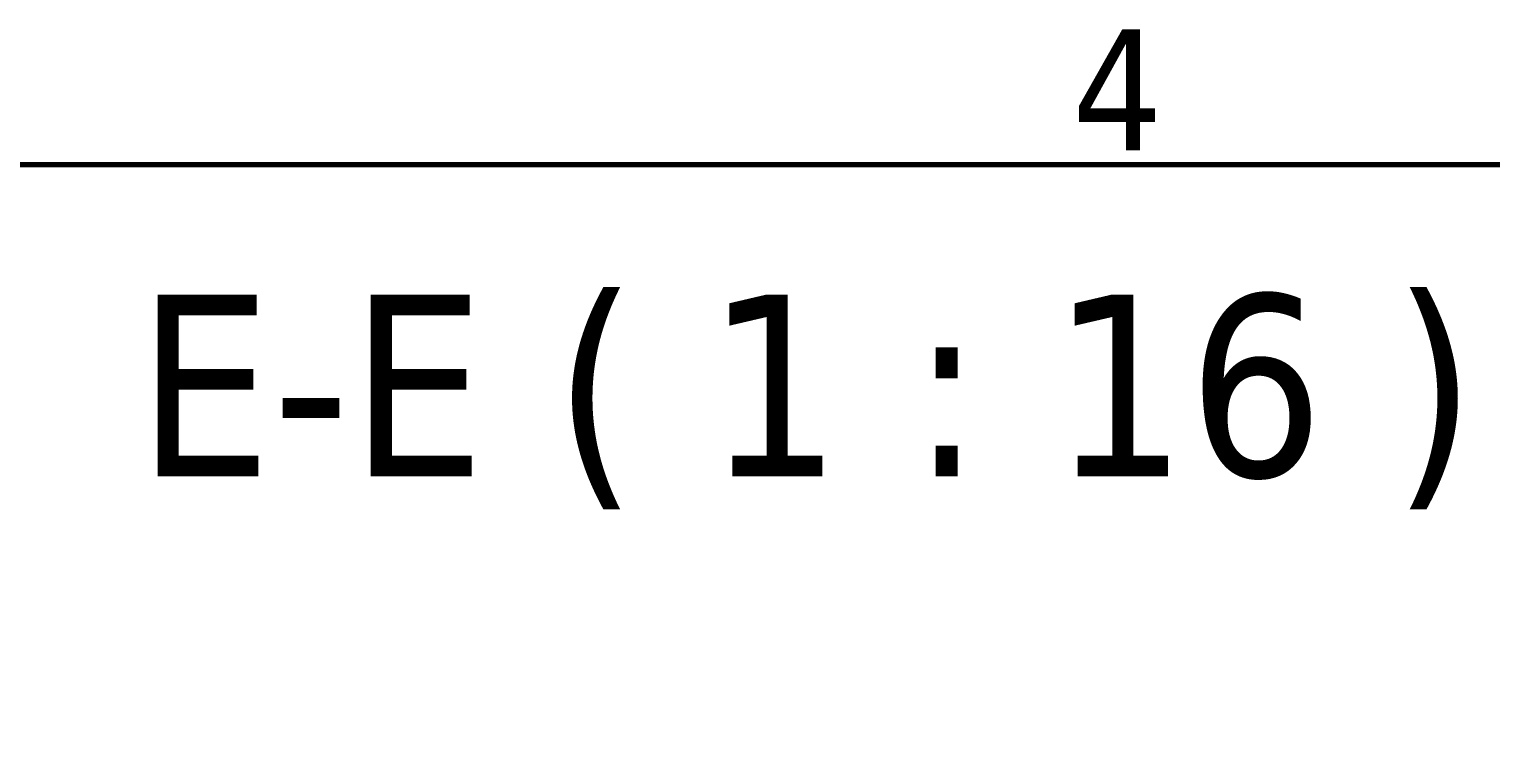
# Model space of a CAD drawing. Header units: millimetres. Extents: x 0 to 6720, y 0 to 4752.
# Drawn here: x 2299 to 2974, y 4330 to 4654 of the extents above; entities that cross this region are included whole.
import ezdxf

# ---------------------------------------------------------------- set-up
doc = ezdxf.new("R2010")
doc.units = ezdxf.units.MM
doc.header["$LTSCALE"] = 16
doc.layers.add('Obramowanie (ISO)', color=7, linetype='Continuous', lineweight=70)
doc.layers.add('Symbol (ISO)', color=7, linetype='Continuous', lineweight=25)
doc.styles.add('Tekst etykiety (ISO)', font='tahoma.ttf')
doc.styles.add('Tekst notatki (ISO)', font='tahoma.ttf')

# ---------------------------------------------------------------- blocks, each defined once
blk = doc.blocks.new('Ramki Ramka domyślna')
at = {"layer": 'Obramowanie (ISO)', "flags": 128}
blk.add_lwpolyline([(10, 10), (10, 287), (410, 287), (410, 10), (10, 10)], dxfattribs=at)
at = {"layer": 'Obramowanie (ISO)', "insert": (173.779, 287.4), "char_height": 3.5, "attachment_point": 7, "style": 'Tekst notatki (ISO)'}
blk.add_mtext('4', dxfattribs=at)

msp = doc.modelspace()

# ---------------------------------------------------------------- block references
at = {"xscale": 16, "yscale": 16, "zscale": 16}
msp.add_blockref('Ramki Ramka domyślna', (0, 0), dxfattribs=at)

# ---------------------------------------------------------------- texts
at = {"layer": 'Symbol (ISO)', "insert": (2348.75, 4432.7), "char_height": 84, "attachment_point": 7, "style": 'Tekst etykiety (ISO)'}
msp.add_mtext('E-E ( 1 : 16 )', dxfattribs=at)

doc.saveas('drawing.dxf')
